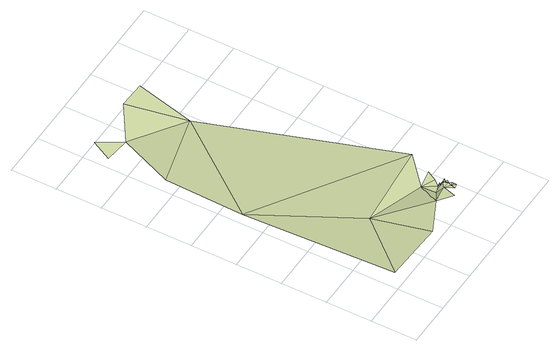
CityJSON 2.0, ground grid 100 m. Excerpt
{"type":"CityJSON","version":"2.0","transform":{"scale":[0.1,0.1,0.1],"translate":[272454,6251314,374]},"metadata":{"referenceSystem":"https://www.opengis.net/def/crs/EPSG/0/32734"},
"CityObjects":{
"landuse1":{"type":"LandUse","attributes":{"leisure":"sports_centre","name":"Trafalgar Swimming Baths"},"geometry":[{"type":"MultiSurface","lod":"1","boundaries":[[[0,1,2]],[[3,1,0]],[[4,1,3]],[[5,2,1]],[[6,1,4]],[[2,7,8]],[[9,4,10]],[[9,11,4]],[[6,4,11]],[[12,13,14]],[[5,1,6]],[[15,16,9]],[[9,17,11]],[[18,9,16]],[[6,11,19]],[[15,20,16]],[[9,18,17]],[[11,17,19]],[[8,7,14]],[[16,20,21]],[[18,16,22]],[[22,16,21]],[[17,18,23]],[[19,17,24]],[[18,25,23]],[[17,23,26]],[[7,2,5]],[[26,24,17]],[[6,19,27]],[[24,28,19]],[[6,27,29]],[[30,14,7]],[[30,7,31]]]}]}
},
"vertices":[
[5,62,435],[1144,1305,274],[124,3532,128],[1317,8,435],[2066,377,435],[3046,1481,283],[2386,893,274],[1886,5738,7],[184,5267,128],[2450,416,448],[2373,142,435],[2400,571,274],[462,7014,7],[229,6569,7],[780,6508,7],[2539,232,448],[2563,331,448],[2552,514,448],[2591,408,448],[2556,619,283],[2639,254,448],[2640,304,448],[2642,354,448],[2594,478,448],[2597,582,283],[2645,459,448],[2647,528,448],[2675,749,283],[2650,633,283],[2800,968,283],[1640,7063,7],[2215,7045,7]
]}
